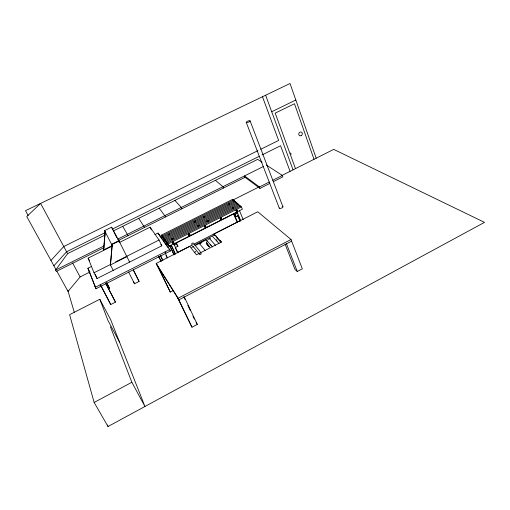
<?xml version="1.0" encoding="UTF-8"?>
<svg xmlns="http://www.w3.org/2000/svg" width="510" height="510" viewBox="0 0 510 510"><rect width="100%" height="100%" fill="white"/><g stroke="black" fill="none" stroke-linecap="round" stroke-linejoin="round"><path stroke-width="0.76" d="M105.251 231.916L103.6 250.397L105.066 231.553L104.607 230.647L111.582 227.199L119.55 241.938M112.041 245.259L110.428 264.958L126.901 256.664L126.709 256.307M110.428 264.958L112.213 245.603L111.562 244.309L118.894 240.65L129.591 262.089M207.175 221.569L208.341 220.983M168.746 234.887L169.199 234.434M228.48 204.784L229.704 204.287L229.27 204.778M104.014 247.618L56.336 271.403L55.596 270.07L67.588 253.629L105.041 235.053M90.079 271.938L80.115 276.949L68.021 291.433L56.954 271.339M53.901 265.793L66.581 251.749L105.098 232.668M50.962 260.457L63.763 246.515L257.92 150.654M208.38 221.257L207.844 221.608M194.316 252.686L195.77 251.455M169.537 234.702L169.059 234.772L169.581 234.46M169.345 234.434C170.71 232.904 167.044 235.25 169.524 234.307M203.777 217.088C202.221 216.826 205.74 216.023 203.337 217.54M110.409 326.757L131.854 382.29L144.942 406.489L110.695 319.751L99.794 299.262L69.609 314.676L94.14 402.454L108.012 426.513L484.5 222.354L333.687 149.385L281.514 175.663M233.204 208.201L232.77 208.705L233.395 208.698M233.344 208.571C235.193 206.193 230.239 209.017 233.822 208.061M94.14 402.454L131.854 382.29M177.365 297.406L191.983 327.216L197.293 324.405L184.32 297.005M285.065 244.029L294.971 269.388L297.279 271.505L302.315 268.84L291 239.49L257.76 211.758L213.958 234.052L214.602 235.543L215.239 235.225L217.795 237.985M213.958 234.052L221.378 242.078L196.484 254.815L189.771 246.362L156.207 263.447L178.117 298.21L291 239.49M291.637 241.134L178.895 299.835L156.921 264.932M156.207 263.447L170.289 292.09L173.719 290.311M100.782 285.657L110.74 304.559L115.464 302.13L105.831 283.311M194.96 245.61L199.302 243.397L205.332 250.588M199.812 243.136L206.263 239.853L212.472 246.936M191.601 247.433L193.016 246.706M199.372 243.895L201.495 242.817M207.87 239.566L210.7 238.125M206.684 243.366L206.225 243.213L209.667 247.191M208.201 245.559L208.698 246.54M133.524 281.845L134.519 283.77L139.09 281.431L133.231 269.694M95.268 287.315L169.76 249.53L170.436 250.971L96.027 288.749L87.905 268.26L91.437 266.488M175.465 247.503L177.933 246.253L176.186 243.047M233.325 214.053L236.187 216.693L238.578 215.475M193.099 242.913L191.671 243.64L192.104 245.119M173.942 254.318L175.363 253.597M177.486 252.514L192.359 244.947M193.774 244.22L239.815 220.792M108.209 288.96L109.503 288.297L106.858 282.891M195.693 244.5L214.672 234.836M112.149 246.126L88.128 258.124L94.006 272.773L97.04 278.536L161.804 245.807L159.063 240.012L150.112 227.167L119.276 242.569L119.072 242.193M240.51 206.129L167.305 243.123L168.383 245.425M161.53 235.097L167.975 244.048L241.415 206.907L242.365 209.234L169.052 246.355L162.582 237.341L161.53 235.097L232.675 199.333L241.415 206.907M176.874 243.958L174.407 245.214L173.725 244.29L236.742 212.377L237.622 213.174L235.231 214.391L234.351 213.588M259.972 188.394L259.418 186.979L244.519 175.918L245.061 177.276L259.972 188.394L269.841 183.434M273.322 181.681L282.891 176.862L282.355 175.44L266.347 165.042M235.237 201.552L163.417 237.717L164.481 239.98M94.006 272.773L110.256 264.588L113.214 270.364M115.738 261.828L159.063 240.012M236.971 203.056L164.698 239.496L165.763 241.772M238.731 204.58L165.992 241.294L167.063 243.582M154.881 234.651L158.043 233.064L169.76 249.53M160.312 236.576L161.957 235.792M232.694 200.175L258.952 186.972M259.418 186.979L269.293 182.013M272.773 180.259L282.355 175.44M111.735 244.653L119.079 240.994M103.422 250.008L112.665 245.393M55.596 270.07L103.957 245.973M117.466 239.235L263.568 166.426M118.25 240.522L245.061 177.276M112.232 229.137L259.188 156.353M262.044 154.938L280.589 145.752L290.056 171.366M113.526 230.851L257.69 159.362L262.044 162.193M260.776 149.245L278.626 140.435L262.471 96.734M198.613 225.669L198.078 226.198M198.607 225.751C200.035 224.202 196.191 226.599 199.206 225.567M271.702 111.741L295.825 100.024M195.043 221.863L194.661 221.863L195.247 221.582M195.12 221.977L194.641 222.118M203.904 216.967L204.555 217.005M172.654 239.228L173.011 238.929M173.177 238.686L172.208 239.445M195.579 221.467L194.673 221.614L194.52 222.111M215.437 180.317L222.927 186.679L223.488 188.031M219.842 240.197L221.378 241.855M216.731 237.851L220.977 242.454M212.695 236.576L219.064 243.563M209.253 238.329L215.539 245.367M174.924 200.404L181.216 207.468L181.821 208.813M206.512 240.235L207.544 241.421M210.133 244.373L211.172 245.559M193.558 243.468L199.92 251.264L201.259 253.884L199.786 254.643L193.175 246.445M159.203 208.201L165.642 216.884M176.581 244.449L177.933 246.253M162.046 239.158L158.043 233.064M162.939 240.414L168.287 247.943M169.18 249.199L170.436 250.971M160.899 244.5L161.804 245.807M138.714 218.356L144.559 227.396M161.052 261.279L158.623 256.619M196.069 322.486L197.293 324.405M122.712 226.293L128.08 235.614M28.171 215.532L25.5 210.675L290.031 83.487L316.206 158.221M56.189 269.949L26.762 216.533L40.602 203.407L67.709 253.852M139.09 281.431L133.448 270.281M72.598 262.95L80.115 276.949M119.468 341.955L107.98 320.465L99.794 299.262M94.477 285.269L95.23 286.697M87.905 268.26L96.027 288.749M88.606 270.083L89.333 271.454M88.128 258.124L89.582 260.89M101.433 286.429L110.74 304.559M100.119 284.854L100.872 286.288M106.584 282.687L109.503 288.297M105.583 283.216L115.464 302.13M104.607 230.647L112.213 245.603M128.52 271.887L134.519 283.77M111.582 227.199L116.809 237.634M209.31 246.559L206.34 241.899L207.028 244.551M158.157 266.889L170.289 292.09M158.737 256.224L161.096 261.152M178.117 298.21L191.983 327.216M160.86 256.039L162.875 260.266M160.338 255.65L162.671 260.553M183.772 296.756L185.13 299.625M187.852 305.356L190.23 310.38M192.946 316.111L194.304 318.979M150.112 227.167L151.432 229.953M165.074 251.908L165.75 253.349M165.189 252.973L167.516 257.907M165.954 255.402L166.948 257.505M207.175 244.883L207.506 245.59M163.213 238.215L162.154 235.964L233.523 200.067L233.988 201.201M159.165 234.645L159.815 236.022M169.964 245.788L173.993 254.426M169.651 245.61L174.012 254.943M167.975 244.048L169.052 246.355M167.726 244.5L166.649 242.205L239.617 205.351L240.089 206.505M166.413 242.677L165.342 240.395L237.845 203.815L238.317 204.963M165.119 240.873L164.054 238.603L236.098 202.304L236.57 203.445M163.844 239.094L162.786 236.838L234.377 200.806L234.842 201.941M171.194 244.883L175.504 254.127M171.188 245.38L175.153 253.891M173.668 243.627L177.958 252.877M175.293 247.681L177.601 252.648M192.952 246.63L193.156 247.018M216.406 239.687L217.005 241.071M235.231 214.391L236.187 216.693M234.536 214.844L237.545 222.086M233.988 214.786L237.297 222.723M236.965 211.586L240.809 220.887M236.398 211.548L237.309 213.754M237.921 215.226L240.357 221.117M237.469 215.112L239.866 220.906M239.362 210.369L243.194 219.676M95.325 274.284L97.04 278.536M286.492 243.812L297.279 271.505M246.241 122.381L279.263 208.105M250.078 120.883A2.059 0.618 -21.5 0 1 247.382 122.515A2.059 0.618 -21.5 0 1 247.018 121.507A2.059 0.618 -21.5 0 1 250.078 120.883L282.916 206.722M265.633 95.217L293.052 169.862M295.481 168.638L275.19 113.124L294.48 103.747L314.026 159.311M290.668 152.923L291.165 154.275M67.741 290.139L74.275 312.267M107.565 424.989L108.012 426.513M282.183 206.384A1.951 0.81 -20.9 0 1 282.744 207.29A1.951 0.81 -20.9 0 1 280.564 208.399A1.951 0.81 -20.9 0 1 279.257 207.882M173.253 241.982A0.695 0.631 -36.2 0 1 173.508 243.002A0.695 0.631 -36.2 0 1 172.412 242.97A0.695 0.631 -36.2 0 1 172.909 241.969M204.822 225.885A0.689 0.625 -42.5 0 1 205.74 226.37A0.689 0.625 -42.5 0 1 204.88 227.103A0.689 0.625 -42.5 0 1 204.555 226.115M220.581 218.439C221.161 219.568 221.41 217.362 220.581 218.439M236.289 210.496C236.857 211.618 237.112 209.419 236.289 210.496M229.417 204.446L228.811 204.714L229.417 204.446M208.125 221.206L207.506 221.48L208.125 221.206M208.258 220.658L206.983 221.142L208.258 220.658M204.242 217.12L203.637 217.394L204.242 217.12M172.692 242.518C172.966 243.78 173.782 241.651 172.692 242.518M229.551 203.923L228.321 204.421L229.551 203.923M188.815 234.441C189.089 235.703 189.886 233.58 188.815 234.441M204.771 226.363C205.033 227.632 205.842 225.509 204.771 226.363M195.413 221.11L194.176 221.614L195.413 221.11M173.132 238.419L171.864 238.929L173.132 238.419M198.409 225.981L199.021 225.79L198.409 225.981M173.1 243.499A0.701 0.631 -36.3 0 0 173.795 242.524A0.701 0.631 -36.3 0 0 172.635 242.499A0.701 0.631 -36.3 0 0 173.1 243.499M189.184 235.359A0.695 0.631 -39.4 0 0 189.879 234.39A0.695 0.631 -39.4 0 0 188.732 234.351A0.695 0.631 -39.4 0 0 189.184 235.359M205.313 227.262A0.689 0.625 -42.5 0 0 205.753 226.172A0.689 0.625 -42.5 0 0 204.612 226.434A0.689 0.625 -42.5 0 0 205.313 227.262M236.85 211.299A0.682 0.618 -48.1 0 0 237.297 210.216A0.682 0.618 -48.1 0 0 236.181 210.464A0.682 0.618 -48.1 0 0 236.85 211.299M189.044 235.186A0.695 0.631 -39.4 0 0 189.745 234.224A0.695 0.631 -39.4 0 0 188.592 234.186A0.695 0.631 -39.4 0 0 189.044 235.186M221.142 219.249A0.689 0.618 -45.4 0 0 221.589 218.165A0.689 0.618 -45.4 0 0 220.46 218.414A0.689 0.618 -45.4 0 0 221.142 219.249M220.989 219.09A0.689 0.618 -45.4 0 0 221.429 218.006A0.689 0.618 -45.4 0 0 220.301 218.261A0.689 0.618 -45.4 0 0 220.989 219.09M236.685 211.146A0.682 0.618 -48.1 0 0 237.131 210.063A0.682 0.618 -48.1 0 0 236.015 210.311A0.682 0.618 -48.1 0 0 236.685 211.146M301.155 135.647A1.963 1.74 -62.5 0 0 301.69 132.332A1.963 1.74 -62.5 0 0 298.777 133.773A1.963 1.74 -62.5 0 0 301.155 135.647"/></g></svg>
